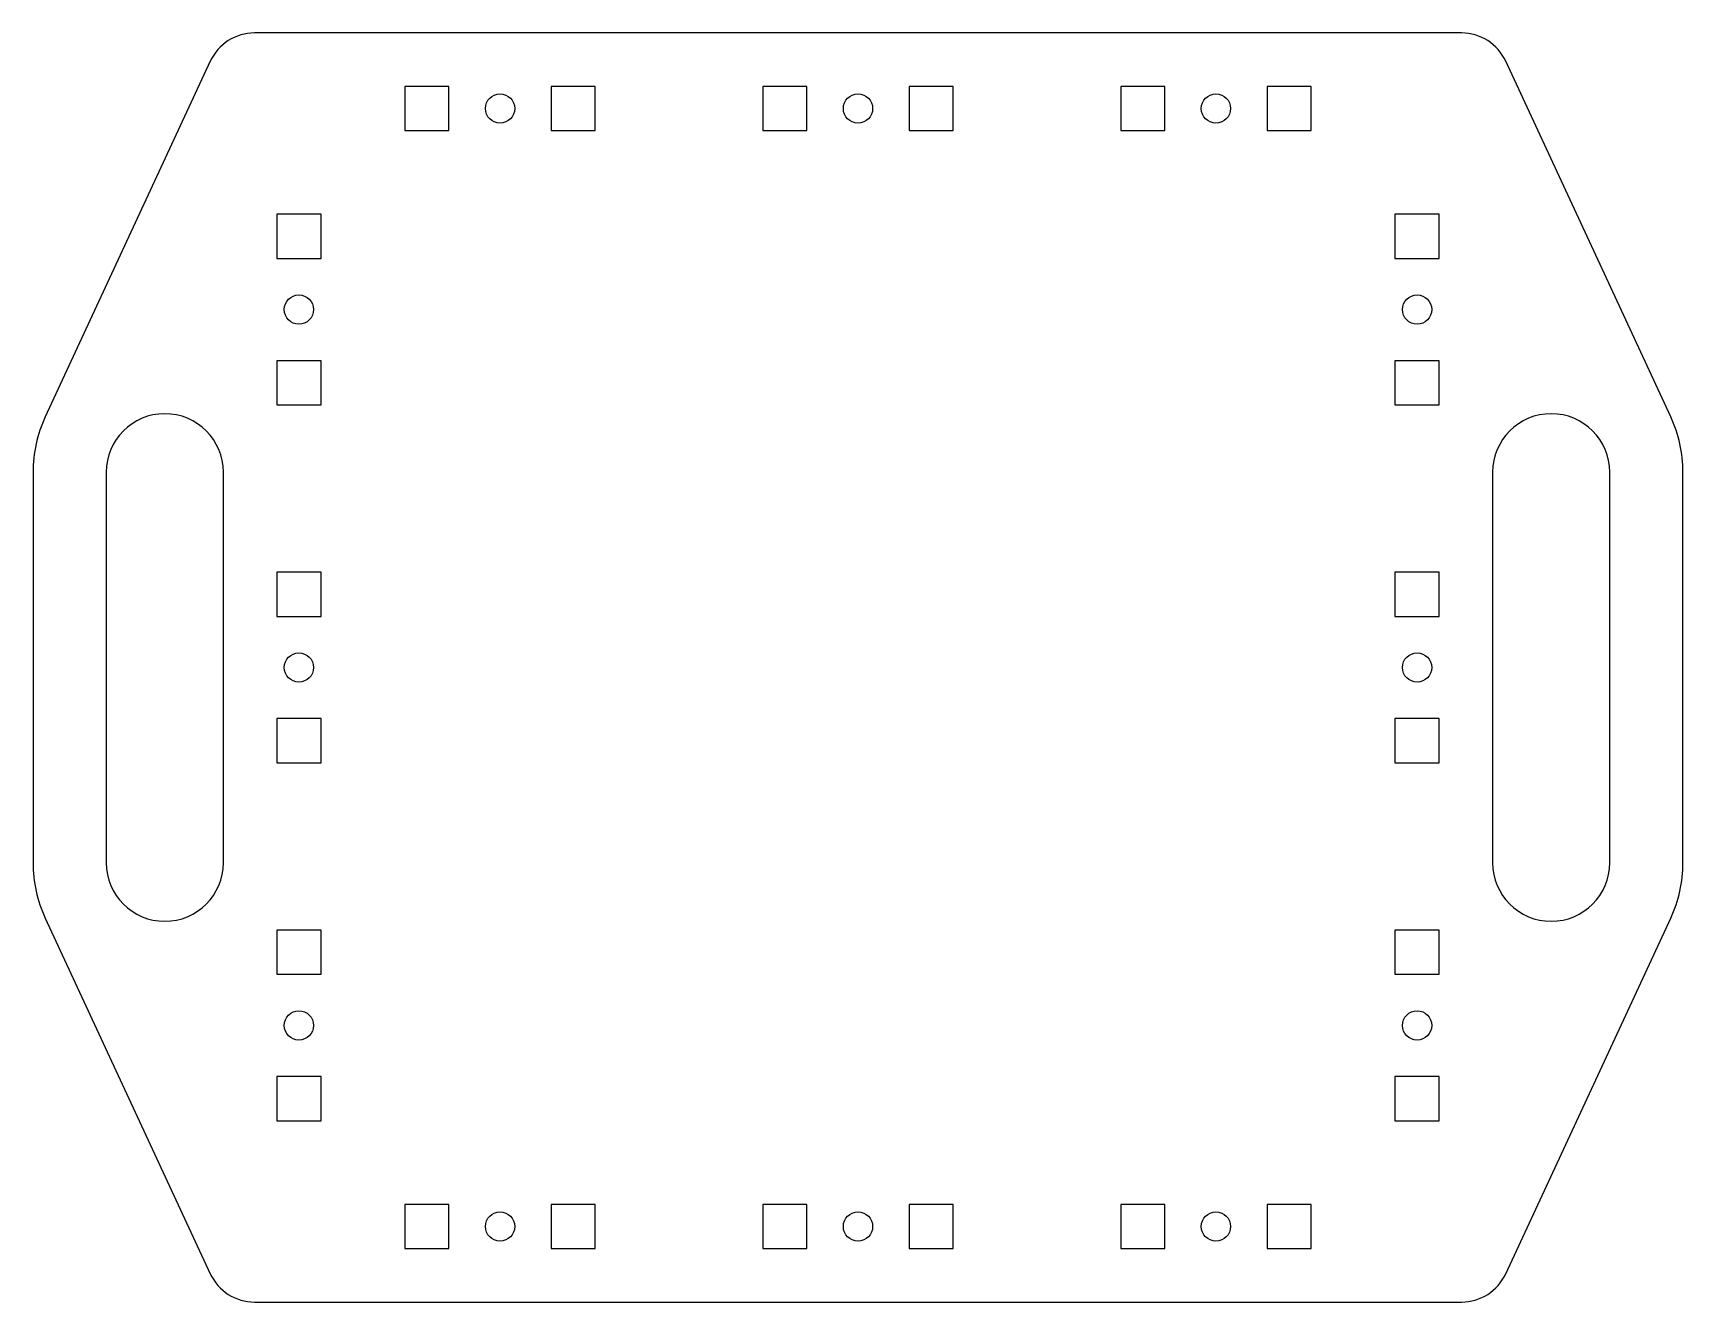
# Model space of a CAD drawing. Header units: millimetres. Extents: x -169 to 169, y -130 to 130.
import ezdxf

# ---------------------------------------------------------------- set-up
doc = ezdxf.new("R2010")
doc.units = ezdxf.units.MM

msp = doc.modelspace()

# ---------------------------------------------------------------- linework, layer by layer
at = {"color": 7, "linetype": 'Continuous', "lineweight": 25}
for p, q in [((123.62, 130), (-123.62, 130)), ((-132.69, 124.21), (-166.49, 51.37)), ((166.49, 51.37), (132.69, 124.21)), ((-83.81, 119.05), (-92.86, 119.05)), ((-92.86, 119.05), (-92.86, 110)), ((-83.81, 110), (-83.81, 119.05)), ((-53.81, 119.05), (-62.86, 119.05)), ((-62.86, 119.05), (-62.86, 110)), ((-53.81, 110), (-53.81, 119.05)), ((-10.47, 119.05), (-19.52, 119.05)), ((-19.52, 119.05), (-19.52, 110)), ((-10.47, 110), (-10.47, 119.05)), ((19.52, 119.05), (10.47, 119.05)), ((10.47, 119.05), (10.47, 110)), ((19.52, 110), (19.52, 119.05)), ((62.86, 119.05), (53.81, 119.05)), ((53.81, 119.05), (53.81, 110)), ((62.86, 110), (62.86, 119.05)), ((92.86, 119.05), (83.81, 119.05)), ((83.81, 119.05), (83.81, 110)), ((92.86, 110), (92.86, 119.05)), ((-92.86, 110), (-83.81, 110)), ((-62.86, 110), (-53.81, 110)), ((-19.52, 110), (-10.47, 110)), ((10.47, 110), (19.52, 110)), ((53.81, 110), (62.86, 110)), ((83.81, 110), (92.86, 110)), ((-119.05, 92.86), (-119.05, 83.81)), ((-110, 92.86), (-119.05, 92.86)), ((-110, 83.81), (-110, 92.86)), ((110, 92.86), (110, 83.81)), ((119.05, 92.86), (110, 92.86)), ((119.05, 83.81), (119.05, 92.86)), ((-119.05, 83.81), (-110, 83.81)), ((110, 83.81), (119.05, 83.81)), ((-119.05, 62.86), (-119.05, 53.81)), ((-110, 62.86), (-119.05, 62.86)), ((-110, 53.81), (-110, 62.86)), ((110, 62.86), (110, 53.81)), ((119.05, 62.86), (110, 62.86)), ((119.05, 53.81), (119.05, 62.86)), ((-119.05, 53.81), (-110, 53.81)), ((110, 53.81), (119.05, 53.81)), ((-169, 40), (-169, -40)), ((-154, 40), (-154, -40)), ((-130, -40), (-130, 40)), ((130, 40), (130, -40)), ((154, -40), (154, 40)), ((169, -40), (169, 40)), ((-119.05, 19.52), (-119.05, 10.47)), ((-110, 19.52), (-119.05, 19.52)), ((-110, 10.47), (-110, 19.52)), ((110, 19.52), (110, 10.47)), ((119.05, 19.52), (110, 19.52)), ((119.05, 10.47), (119.05, 19.52)), ((-119.05, 10.47), (-110, 10.47)), ((110, 10.47), (119.05, 10.47)), ((-119.05, -10.47), (-119.05, -19.52)), ((-110, -10.47), (-119.05, -10.47)), ((-110, -19.52), (-110, -10.47)), ((110, -10.47), (110, -19.52)), ((119.05, -10.47), (110, -10.47)), ((119.05, -19.52), (119.05, -10.47)), ((-119.05, -19.52), (-110, -19.52)), ((110, -19.52), (119.05, -19.52)), ((-166.49, -51.37), (-132.69, -124.21)), ((-119.05, -53.81), (-119.05, -62.86)), ((-110, -53.81), (-119.05, -53.81)), ((-110, -62.86), (-110, -53.81)), ((110, -53.81), (110, -62.86)), ((119.05, -53.81), (110, -53.81)), ((119.05, -62.86), (119.05, -53.81)), ((132.69, -124.21), (166.49, -51.37)), ((-119.05, -62.86), (-110, -62.86)), ((110, -62.86), (119.05, -62.86)), ((-119.05, -83.81), (-119.05, -92.86)), ((-110, -83.81), (-119.05, -83.81)), ((-110, -92.86), (-110, -83.81)), ((110, -83.81), (110, -92.86)), ((119.05, -83.81), (110, -83.81)), ((119.05, -92.86), (119.05, -83.81)), ((-119.05, -92.86), (-110, -92.86)), ((110, -92.86), (119.05, -92.86)), ((-92.86, -110), (-92.86, -119.05)), ((-83.81, -110), (-92.86, -110)), ((-83.81, -119.05), (-83.81, -110)), ((-62.86, -110), (-62.86, -119.05)), ((-53.81, -110), (-62.86, -110)), ((-53.81, -119.05), (-53.81, -110)), ((-19.52, -110), (-19.52, -119.05)), ((-10.47, -110), (-19.52, -110)), ((-10.47, -119.05), (-10.47, -110)), ((10.47, -110), (10.47, -119.05)), ((19.52, -110), (10.47, -110)), ((19.52, -119.05), (19.52, -110)), ((53.81, -110), (53.81, -119.05)), ((62.86, -110), (53.81, -110)), ((62.86, -119.05), (62.86, -110)), ((83.81, -110), (83.81, -119.05)), ((92.86, -110), (83.81, -110)), ((92.86, -119.05), (92.86, -110)), ((-92.86, -119.05), (-83.81, -119.05)), ((-62.86, -119.05), (-53.81, -119.05)), ((-19.52, -119.05), (-10.47, -119.05)), ((10.47, -119.05), (19.52, -119.05)), ((53.81, -119.05), (62.86, -119.05)), ((83.81, -119.05), (92.86, -119.05)), ((-123.62, -130), (123.62, -130))]:
    msp.add_line(p, q, dxfattribs=at)
for centre in [(-73.33, 114.53), (0, 114.53), (73.33, 114.53), (-114.53, 73.33), (114.53, 73.33), (-114.53, 0), (114.53, 0), (-114.53, -73.33), (114.53, -73.33), (-73.33, -114.53), (0, -114.53), (73.33, -114.53)]:
    msp.add_circle(centre, 3, dxfattribs=at)
for centre, radius, start, end in [((-123.62, 120), 10, 90, 155.1057), ((123.62, 120), 10, 24.8943, 90), ((-142, 40), 27, 155.1057, 180), ((-142, 40), 12, 0, 180), ((142, 40), 12, 0, 180), ((142, 40), 27, 0, 24.8943), ((-142, -40), 27, 180, 204.8943), ((-142, -40), 12, 180, 0), ((142, -40), 12, 180, 0), ((142, -40), 27, 335.1057, 0), ((-123.62, -120), 10, 204.8943, 270), ((123.62, -120), 10, 270, 335.1057)]:
    msp.add_arc(centre, radius, start, end, dxfattribs=at)

doc.saveas('drawing.dxf')
